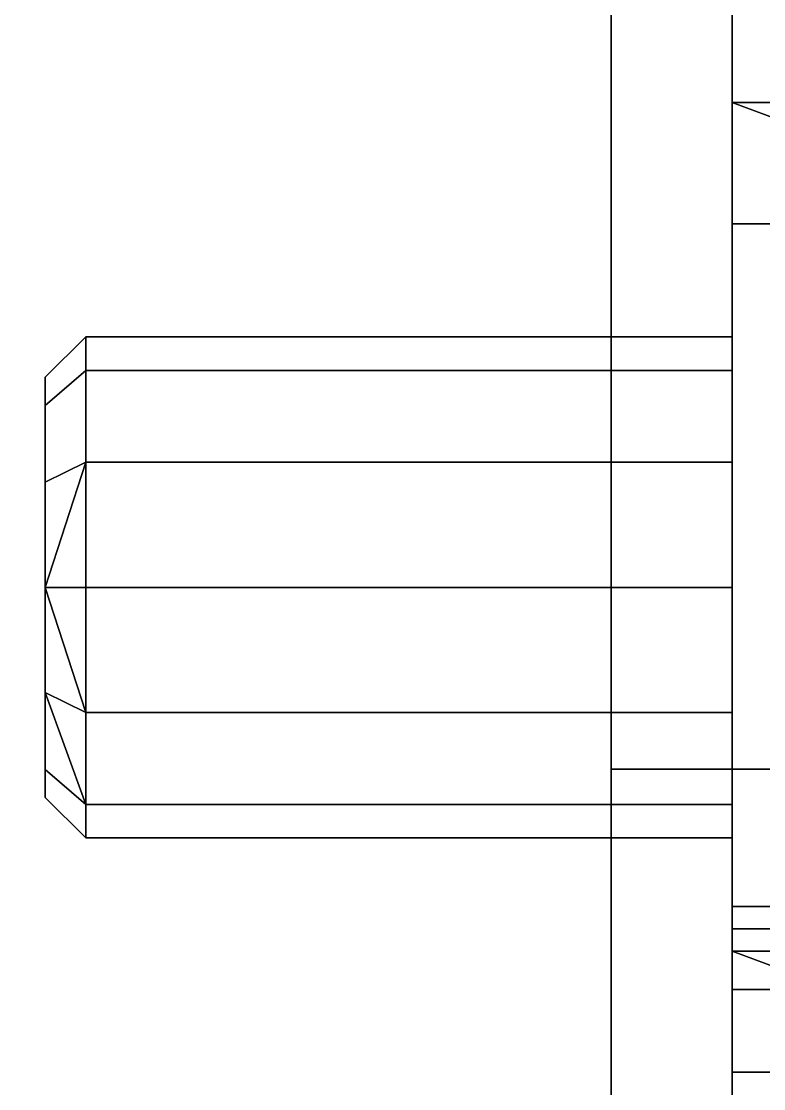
# Model space of a CAD drawing. Extents: x -80 to 2901, y -3352 to 80.
# Drawn here: x 1025.7 to 1034.89, y -529.95 to -516.75 of the extents above; entities that cross this region are included whole.
import ezdxf

# ---------------------------------------------------------------- set-up
doc = ezdxf.new("R2010")
doc.units = 0

# ---------------------------------------------------------------- blocks, each defined once
blk = doc.blocks.new('cocina Juan v2.bajo pileta 2p gola 72x18.Suelo1', base_point=(0, 18))
at = {"layer": 'Blanco', "color": 0}
for points in [[(0, 18), (0, 575), (800, 575), (800, 18)], [(0, 18, 18), (0, 575, 18), (800, 575, 18), (800, 18, 18)]]:
    blk.add_3dface(points, dxfattribs=at)
blk = doc.blocks.new('cocina Juan v2.bajo pileta 2p gola 72x18.Suelo')
at = {"layer": 'Blanco'}
blk.add_blockref('cocina Juan v2.bajo pileta 2p gola 72x18.Suelo1', (0, 18), dxfattribs=at)
blk = doc.blocks.new('cocina Juan v2.bajo pileta 2p gola 72x18.Lateral Izquierdo1', base_point=(0, 36, 778))
at = {"layer": 'Blanco', "color": 0}
blk.add_3dface([(18, 575, 18), (18, 18, 18), (0, 18, 18), (0, 575, 18)], dxfattribs=at)
at = {"layer": 'blanco', "color": 0}
blk.add_3dface([(0, 36, 850), (0, 575, 850), (18, 575, 850), (18, 36, 850)], dxfattribs=at)
at = {"layer": 'Blanco', "color": 0}
for points, invisible_edges in [([(18, 575, 18), (18, 36, 850), (18, 36, 778), (18, 575, 18)], 13), ([(18, 575, 18), (18, 36, 778), (18, 18, 18), (18, 575, 18)], 11), ([(18, 575, 850), (18, 36, 850), (18, 575, 18), (18, 575, 850)], 10)]:
    blk.add_3dface(points, dxfattribs=dict(at, invisible_edges=invisible_edges))
blk = doc.blocks.new('cocina Juan v2.bajo pileta 2p gola 72x18.Lateral Izquierdo2', base_point=(19.5, 60.75, 715.5))
at = {"layer": 'ACCESSORY', "color": 0, "invisible_edges": 8}
for points in [[(19.5, 63.75, 712.5), (19.5, 56.25, 709.1), (19.5, 60.75, 715.5), (19.5, 63.75, 712.5)], [(19.5, 63.348, 714), (19.5, 63.75, 712.5), (19.5, 60.75, 715.5), (19.5, 63.348, 714)], [(19.5, 63.75, 712.5), (19.5, 57.8, 708.685), (19.5, 56.25, 709.1), (19.5, 63.75, 712.5)], [(19.5, 63.75, 712.5), (19.5, 63.75, 698.5), (19.5, 56.25, 702.9), (19.5, 63.75, 712.5)], [(19.5, 63.75, 712.5), (19.5, 58.935, 707.55), (19.5, 57.8, 708.685), (19.5, 63.75, 712.5)], [(19.5, 63.75, 712.5), (19.5, 59.35, 706), (19.5, 58.935, 707.55), (19.5, 63.75, 712.5)], [(19.5, 63.75, 712.5), (19.5, 58.935, 704.45), (19.5, 59.35, 706), (19.5, 63.75, 712.5)], [(19.5, 63.75, 698.5), (19.5, 52.025, 693.025), (19.5, 56.25, 702.9), (19.5, 63.75, 698.5)], [(19.5, 52.025, 693.025), (19.5, 63.75, 698.5), (19.5, 52.3, 692), (19.5, 52.025, 693.025)], [(19.5, 52.3, 692), (19.5, 63.75, 698.5), (19.5, 63.75, 681.5), (19.5, 52.3, 692)], [(19.5, 52.3, 692), (19.5, 63.75, 681.5), (19.5, 52.3, 688), (19.5, 52.3, 692)], [(19.5, 52.025, 686.975), (19.5, 52.3, 688), (19.5, 63.75, 681.5), (19.5, 52.025, 686.975)], [(19.5, 56.25, 677.1), (19.5, 52.025, 686.975), (19.5, 63.75, 681.5), (19.5, 56.25, 677.1)], [(19.5, 57.8, 676.685), (19.5, 56.25, 677.1), (19.5, 63.75, 681.5), (19.5, 57.8, 676.685)], [(19.5, 58.935, 675.55), (19.5, 57.8, 676.685), (19.5, 63.75, 681.5), (19.5, 58.935, 675.55)], [(19.5, 59.35, 674), (19.5, 58.935, 675.55), (19.5, 63.75, 681.5), (19.5, 59.35, 674)], [(19.5, 63.75, 667.5), (19.5, 59.35, 674), (19.5, 63.75, 681.5), (19.5, 63.75, 667.5)], [(19.5, 59.35, 674), (19.5, 63.75, 667.5), (19.5, 58.935, 672.45), (19.5, 59.35, 674)], [(19.5, 57.8, 671.315), (19.5, 58.935, 672.45), (19.5, 63.75, 667.5), (19.5, 57.8, 671.315)], [(19.5, 60.75, 664.5), (19.5, 57.8, 671.315), (19.5, 63.75, 667.5), (19.5, 60.75, 664.5)], [(19.5, 63.75, 667.5), (19.5, 63.348, 666), (19.5, 60.75, 664.5), (19.5, 63.75, 667.5)], [(19.5, 62.25, 715.098), (19.5, 63.348, 714), (19.5, 60.75, 715.5), (19.5, 62.25, 715.098)], [(19.5, 63.348, 666), (19.5, 62.25, 664.902), (19.5, 60.75, 664.5), (19.5, 63.348, 666)], [(19.5, 60.75, 715.5), (23.5, 60.75, 715.5), (19.5, 62.25, 715.098), (19.5, 60.75, 715.5)], [(23.5, 62.25, 715.098), (19.5, 62.25, 715.098), (23.5, 60.75, 715.5), (23.5, 62.25, 715.098)], [(19.5, 60.75, 715.5), (19.5, 56.25, 709.1), (19.5, 51.75, 715.5), (19.5, 60.75, 715.5)], [(19.5, 56.25, 670.9), (19.5, 57.8, 671.315), (19.5, 60.75, 664.5), (19.5, 56.25, 670.9)], [(19.5, 51.75, 664.5), (19.5, 56.25, 670.9), (19.5, 60.75, 664.5), (19.5, 51.75, 664.5)], [(11, 58.502, 707.3), (11, 58.85, 706), (11, 53.65, 706), (11, 58.502, 707.3)], [(11, 53.65, 706), (11, 58.85, 706), (11, 53.998, 704.7), (11, 53.65, 706)], [(11, 58.502, 704.7), (11, 53.998, 704.7), (11, 58.85, 706), (11, 58.502, 704.7)], [(11, 58.502, 675.3), (11, 58.85, 674), (11, 53.65, 674), (11, 58.502, 675.3)], [(11, 53.65, 674), (11, 58.85, 674), (11, 53.998, 672.7), (11, 53.65, 674)], [(11, 58.502, 672.7), (11, 53.998, 672.7), (11, 58.85, 674), (11, 58.502, 672.7)], [(11, 58.502, 707.3), (11, 53.998, 707.3), (11, 57.55, 708.252), (11, 58.502, 707.3)], [(11, 53.998, 707.3), (11, 58.502, 707.3), (11, 53.65, 706), (11, 53.998, 707.3)], [(11, 54.95, 703.748), (11, 53.998, 704.7), (11, 58.502, 704.7), (11, 54.95, 703.748)], [(11, 57.55, 703.748), (11, 54.95, 703.748), (11, 58.502, 704.7), (11, 57.55, 703.748)], [(11, 58.502, 675.3), (11, 53.998, 675.3), (11, 57.55, 676.252), (11, 58.502, 675.3)], [(11, 53.998, 675.3), (11, 58.502, 675.3), (11, 53.65, 674), (11, 53.998, 675.3)], [(11, 54.95, 671.748), (11, 53.998, 672.7), (11, 58.502, 672.7), (11, 54.95, 671.748)], [(11, 57.55, 671.748), (11, 54.95, 671.748), (11, 58.502, 672.7), (11, 57.55, 671.748)], [(11, 57.55, 671.748), (11.5, 57.8, 671.315), (11, 56.25, 671.4), (11, 57.55, 671.748)], [(11.5, 57.8, 671.315), (11.5, 56.25, 670.9), (11, 56.25, 671.4), (11.5, 57.8, 671.315)], [(11, 56.25, 708.6), (11, 57.55, 708.252), (11, 54.95, 708.252), (11, 56.25, 708.6)], [(11, 54.95, 708.252), (11, 57.55, 708.252), (11, 53.998, 707.3), (11, 54.95, 708.252)], [(11, 57.55, 703.748), (11, 56.25, 703.4), (11, 54.95, 703.748), (11, 57.55, 703.748)], [(11, 56.25, 676.6), (11, 57.55, 676.252), (11, 54.95, 676.252), (11, 56.25, 676.6)], [(11, 54.95, 676.252), (11, 57.55, 676.252), (11, 53.998, 675.3), (11, 54.95, 676.252)], [(11, 57.55, 671.748), (11, 56.25, 671.4), (11, 54.95, 671.748), (11, 57.55, 671.748)], [(11.5, 56.25, 709.1), (11, 56.25, 708.6), (11.5, 54.7, 708.685), (11.5, 56.25, 709.1)], [(11, 54.95, 708.252), (11.5, 54.7, 708.685), (11, 56.25, 708.6), (11, 54.95, 708.252)], [(19.5, 54.7, 708.685), (19.5, 51.75, 715.5), (19.5, 56.25, 709.1), (19.5, 54.7, 708.685)], [(19.5, 56.25, 702.9), (19.5, 51.275, 693.775), (19.5, 54.7, 703.315), (19.5, 56.25, 702.9)], [(19.5, 52.025, 693.025), (19.5, 51.275, 693.775), (19.5, 56.25, 702.9), (19.5, 52.025, 693.025)], [(19.5, 51.275, 686.225), (19.5, 52.025, 686.975), (19.5, 56.25, 677.1), (19.5, 51.275, 686.225)], [(19.5, 54.7, 676.685), (19.5, 51.275, 686.225), (19.5, 56.25, 677.1), (19.5, 54.7, 676.685)], [(19.5, 56.25, 670.9), (19.5, 51.75, 664.5), (19.5, 54.7, 671.315), (19.5, 56.25, 670.9)], [(11, 54.95, 708.252), (11.5, 53.565, 707.55), (11.5, 54.7, 708.685), (11, 54.95, 708.252)], [(11, 54.95, 708.252), (11, 53.998, 707.3), (11.5, 53.565, 707.55), (11, 54.95, 708.252)], [(19.5, 50.25, 715.098), (19.5, 51.75, 715.5), (19.5, 54.7, 708.685), (19.5, 50.25, 715.098)], [(19.5, 49.152, 714), (19.5, 50.25, 715.098), (19.5, 54.7, 708.685), (19.5, 49.152, 714)], [(19.5, 49.152, 714), (19.5, 54.7, 708.685), (19.5, 48.75, 712.5), (19.5, 49.152, 714)], [(19.5, 54.7, 708.685), (19.5, 53.565, 707.55), (19.5, 48.75, 712.5), (19.5, 54.7, 708.685)], [(19.5, 53.565, 704.45), (19.5, 54.7, 703.315), (19.5, 48.75, 698.5), (19.5, 53.565, 704.45)], [(19.5, 48.75, 698.5), (19.5, 54.7, 703.315), (19.5, 51.275, 693.775), (19.5, 48.75, 698.5)], [(19.5, 51.275, 686.225), (19.5, 54.7, 676.685), (19.5, 48.75, 681.5), (19.5, 51.275, 686.225)], [(19.5, 54.7, 676.685), (19.5, 53.565, 675.55), (19.5, 48.75, 681.5), (19.5, 54.7, 676.685)], [(19.5, 53.565, 672.45), (19.5, 54.7, 671.315), (19.5, 48.75, 667.5), (19.5, 53.565, 672.45)], [(19.5, 48.75, 667.5), (19.5, 54.7, 671.315), (19.5, 51.75, 664.5), (19.5, 48.75, 667.5)], [(19.5, 53.565, 707.55), (19.5, 53.15, 706), (19.5, 48.75, 712.5), (19.5, 53.565, 707.55)], [(19.5, 53.15, 706), (19.5, 53.565, 704.45), (19.5, 48.75, 698.5), (19.5, 53.15, 706)], [(19.5, 48.75, 681.5), (19.5, 53.565, 675.55), (19.5, 53.15, 674), (19.5, 48.75, 681.5)], [(19.5, 53.15, 674), (19.5, 53.565, 672.45), (19.5, 48.75, 667.5), (19.5, 53.15, 674)], [(19.5, 48.75, 712.5), (19.5, 53.15, 706), (19.5, 48.75, 698.5), (19.5, 48.75, 712.5)], [(19.5, 48.75, 681.5), (19.5, 53.15, 674), (19.5, 48.75, 667.5), (19.5, 48.75, 681.5)], [(23.5, 51.75, 715.5), (19.5, 51.75, 715.5), (23.5, 50.25, 715.098), (23.5, 51.75, 715.5)], [(19.5, 51.75, 715.5), (19.5, 50.25, 715.098), (23.5, 50.25, 715.098), (19.5, 51.75, 715.5)], [(19.5, 49.152, 666), (19.5, 48.75, 667.5), (19.5, 51.75, 664.5), (19.5, 49.152, 666)], [(19.5, 50.25, 664.902), (19.5, 49.152, 666), (19.5, 51.75, 664.5), (19.5, 50.25, 664.902)], [(19.5, 50.25, 694.05), (19.5, 48.75, 698.5), (19.5, 51.275, 693.775), (19.5, 50.25, 694.05)], [(19.5, 51.275, 686.225), (19.5, 48.75, 681.5), (19.5, 50.25, 685.95), (19.5, 51.275, 686.225)], [(19.5, 50.25, 694.05), (19.5, 49.225, 693.775), (19.5, 48.75, 698.5), (19.5, 50.25, 694.05)], [(19.5, 50.25, 685.95), (19.5, 48.75, 681.5), (19.5, 49.225, 686.225), (19.5, 50.25, 685.95)]]:
    blk.add_3dface(points, dxfattribs=at)
at = {"layer": 'ACCESSORY', "color": 0}
for points in [[(19.5, 57.8, 703.315), (19.5, 58.935, 704.45), (19.5, 63.75, 712.5), (19.5, 56.25, 702.9)], [(19.5, 63.348, 714), (19.5, 62.25, 715.098), (23.5, 62.25, 715.098), (23.5, 63.348, 714)], [(19.5, 62.25, 664.902), (19.5, 63.348, 666), (23.5, 63.348, 666), (23.5, 62.25, 664.902)], [(19.5, 60.75, 664.5), (19.5, 62.25, 664.902), (23.5, 62.25, 664.902), (23.5, 60.75, 664.5)], [(19.5, 51.75, 715.5), (23.5, 51.75, 715.5), (23.5, 60.75, 715.5), (19.5, 60.75, 715.5)], [(23.5, 51.75, 664.5), (19.5, 51.75, 664.5), (19.5, 60.75, 664.5), (23.5, 60.75, 664.5)], [(11.5, 58.935, 707.55), (11.5, 59.35, 706), (11, 58.85, 706), (11, 58.502, 707.3)], [(11.5, 59.35, 706), (11.5, 58.935, 704.45), (11, 58.502, 704.7), (11, 58.85, 706)], [(11.5, 58.935, 675.55), (11.5, 59.35, 674), (11, 58.85, 674), (11, 58.502, 675.3)], [(11.5, 59.35, 674), (11.5, 58.935, 672.45), (11, 58.502, 672.7), (11, 58.85, 674)], [(11.5, 59.35, 706), (11.5, 58.935, 707.55), (19.5, 58.935, 707.55), (19.5, 59.35, 706)], [(11.5, 58.935, 704.45), (11.5, 59.35, 706), (19.5, 59.35, 706), (19.5, 58.935, 704.45)], [(11.5, 59.35, 674), (11.5, 58.935, 675.55), (19.5, 58.935, 675.55), (19.5, 59.35, 674)], [(11.5, 58.935, 672.45), (11.5, 59.35, 674), (19.5, 59.35, 674), (19.5, 58.935, 672.45)], [(11.5, 57.8, 708.685), (11.5, 58.935, 707.55), (11, 58.502, 707.3), (11, 57.55, 708.252)], [(11.5, 58.935, 704.45), (11.5, 57.8, 703.315), (11, 57.55, 703.748), (11, 58.502, 704.7)], [(11.5, 57.8, 676.685), (11.5, 58.935, 675.55), (11, 58.502, 675.3), (11, 57.55, 676.252)], [(11.5, 58.935, 672.45), (11.5, 57.8, 671.315), (11, 57.55, 671.748), (11, 58.502, 672.7)], [(11.5, 58.935, 707.55), (11.5, 57.8, 708.685), (19.5, 57.8, 708.685), (19.5, 58.935, 707.55)], [(11.5, 57.8, 703.315), (11.5, 58.935, 704.45), (19.5, 58.935, 704.45), (19.5, 57.8, 703.315)], [(11.5, 58.935, 675.55), (11.5, 57.8, 676.685), (19.5, 57.8, 676.685), (19.5, 58.935, 675.55)], [(11.5, 57.8, 671.315), (11.5, 58.935, 672.45), (19.5, 58.935, 672.45), (19.5, 57.8, 671.315)], [(11.5, 56.25, 709.1), (11.5, 57.8, 708.685), (11, 57.55, 708.252), (11, 56.25, 708.6)], [(11.5, 57.8, 703.315), (11.5, 56.25, 702.9), (11, 56.25, 703.4), (11, 57.55, 703.748)], [(11.5, 56.25, 677.1), (11.5, 57.8, 676.685), (11, 57.55, 676.252), (11, 56.25, 676.6)], [(11.5, 57.8, 708.685), (11.5, 56.25, 709.1), (19.5, 56.25, 709.1), (19.5, 57.8, 708.685)], [(11.5, 56.25, 702.9), (11.5, 57.8, 703.315), (19.5, 57.8, 703.315), (19.5, 56.25, 702.9)], [(11.5, 57.8, 676.685), (11.5, 56.25, 677.1), (19.5, 56.25, 677.1), (19.5, 57.8, 676.685)], [(11.5, 56.25, 670.9), (11.5, 57.8, 671.315), (19.5, 57.8, 671.315), (19.5, 56.25, 670.9)], [(11, 54.95, 703.748), (11, 56.25, 703.4), (11.5, 56.25, 702.9), (11.5, 54.7, 703.315)], [(11, 56.25, 676.6), (11, 54.95, 676.252), (11.5, 54.7, 676.685), (11.5, 56.25, 677.1)], [(11, 54.95, 671.748), (11, 56.25, 671.4), (11.5, 56.25, 670.9), (11.5, 54.7, 671.315)], [(11.5, 56.25, 709.1), (11.5, 54.7, 708.685), (19.5, 54.7, 708.685), (19.5, 56.25, 709.1)], [(11.5, 54.7, 703.315), (11.5, 56.25, 702.9), (19.5, 56.25, 702.9), (19.5, 54.7, 703.315)], [(11.5, 56.25, 677.1), (11.5, 54.7, 676.685), (19.5, 54.7, 676.685), (19.5, 56.25, 677.1)], [(11.5, 54.7, 671.315), (11.5, 56.25, 670.9), (19.5, 56.25, 670.9), (19.5, 54.7, 671.315)], [(11, 53.998, 704.7), (11, 54.95, 703.748), (11.5, 54.7, 703.315), (11.5, 53.565, 704.45)], [(11, 54.95, 676.252), (11, 53.998, 675.3), (11.5, 53.565, 675.55), (11.5, 54.7, 676.685)], [(11, 53.998, 672.7), (11, 54.95, 671.748), (11.5, 54.7, 671.315), (11.5, 53.565, 672.45)], [(11.5, 54.7, 708.685), (11.5, 53.565, 707.55), (19.5, 53.565, 707.55), (19.5, 54.7, 708.685)], [(11.5, 53.565, 704.45), (11.5, 54.7, 703.315), (19.5, 54.7, 703.315), (19.5, 53.565, 704.45)], [(11.5, 54.7, 676.685), (11.5, 53.565, 675.55), (19.5, 53.565, 675.55), (19.5, 54.7, 676.685)], [(11.5, 53.565, 672.45), (11.5, 54.7, 671.315), (19.5, 54.7, 671.315), (19.5, 53.565, 672.45)], [(11, 53.998, 707.3), (11, 53.65, 706), (11.5, 53.15, 706), (11.5, 53.565, 707.55)], [(11, 53.65, 706), (11, 53.998, 704.7), (11.5, 53.565, 704.45), (11.5, 53.15, 706)], [(11, 53.998, 675.3), (11, 53.65, 674), (11.5, 53.15, 674), (11.5, 53.565, 675.55)], [(11, 53.65, 674), (11, 53.998, 672.7), (11.5, 53.565, 672.45), (11.5, 53.15, 674)], [(11.5, 53.565, 707.55), (11.5, 53.15, 706), (19.5, 53.15, 706), (19.5, 53.565, 707.55)], [(11.5, 53.15, 706), (11.5, 53.565, 704.45), (19.5, 53.565, 704.45), (19.5, 53.15, 706)], [(11.5, 53.565, 675.55), (11.5, 53.15, 674), (19.5, 53.15, 674), (19.5, 53.565, 675.55)], [(11.5, 53.15, 674), (11.5, 53.565, 672.45), (19.5, 53.565, 672.45), (19.5, 53.15, 674)], [(19.5, 52.025, 693.025), (19.5, 52.3, 692), (25.034, 52.3, 692), (25.034, 52.025, 693.025)], [(19.5, 52.3, 692), (19.5, 52.3, 688), (25.034, 52.3, 688), (25.034, 52.3, 692)], [(25.034, 52.3, 688), (19.5, 52.3, 688), (19.5, 52.025, 686.975), (25.034, 52.025, 686.975)], [(19.5, 51.275, 693.775), (19.5, 52.025, 693.025), (25.034, 52.025, 693.025), (25.034, 51.275, 693.775)], [(25.034, 52.025, 686.975), (19.5, 52.025, 686.975), (19.5, 51.275, 686.225), (25.034, 51.275, 686.225)], [(19.5, 50.25, 664.902), (19.5, 51.75, 664.5), (23.5, 51.75, 664.5), (23.5, 50.25, 664.902)], [(19.5, 50.25, 694.05), (19.5, 51.275, 693.775), (25.034, 51.275, 693.775), (25.034, 50.25, 694.05)], [(25.034, 51.275, 686.225), (19.5, 51.275, 686.225), (19.5, 50.25, 685.95), (25.034, 50.25, 685.95)], [(19.5, 50.25, 715.098), (19.5, 49.152, 714), (23.5, 49.152, 714), (23.5, 50.25, 715.098)], [(19.5, 49.225, 693.775), (19.5, 50.25, 694.05), (25.034, 50.25, 694.05), (25.034, 49.225, 693.775)], [(25.034, 50.25, 685.95), (19.5, 50.25, 685.95), (19.5, 49.225, 686.225), (25.034, 49.225, 686.225)], [(19.5, 49.152, 666), (19.5, 50.25, 664.902), (23.5, 50.25, 664.902), (23.5, 49.152, 666)]]:
    blk.add_3dface(points, dxfattribs=at)
blk = doc.blocks.new('cocina Juan v2.bajo pileta 2p gola 72x18.Lateral Izquierdo3', base_point=(19.5, 60.75, 145.5))
at = {"layer": 'ACCESSORY', "color": 0, "invisible_edges": 8}
for points in [[(19.5, 63.75, 142.5), (19.5, 56.25, 139.1), (19.5, 60.75, 145.5), (19.5, 63.75, 142.5)], [(19.5, 63.348, 144), (19.5, 63.75, 142.5), (19.5, 60.75, 145.5), (19.5, 63.348, 144)], [(19.5, 63.75, 142.5), (19.5, 57.8, 138.685), (19.5, 56.25, 139.1), (19.5, 63.75, 142.5)], [(19.5, 63.75, 142.5), (19.5, 63.75, 128.5), (19.5, 56.25, 132.9), (19.5, 63.75, 142.5)], [(19.5, 63.75, 142.5), (19.5, 58.935, 137.55), (19.5, 57.8, 138.685), (19.5, 63.75, 142.5)], [(19.5, 63.75, 142.5), (19.5, 59.35, 136), (19.5, 58.935, 137.55), (19.5, 63.75, 142.5)], [(19.5, 63.75, 142.5), (19.5, 58.935, 134.45), (19.5, 59.35, 136), (19.5, 63.75, 142.5)], [(19.5, 63.75, 128.5), (19.5, 52.025, 123.025), (19.5, 56.25, 132.9), (19.5, 63.75, 128.5)], [(19.5, 52.025, 123.025), (19.5, 63.75, 128.5), (19.5, 52.3, 122), (19.5, 52.025, 123.025)], [(19.5, 52.3, 122), (19.5, 63.75, 128.5), (19.5, 63.75, 111.5), (19.5, 52.3, 122)], [(19.5, 52.3, 122), (19.5, 63.75, 111.5), (19.5, 52.3, 118), (19.5, 52.3, 122)], [(19.5, 52.025, 116.975), (19.5, 52.3, 118), (19.5, 63.75, 111.5), (19.5, 52.025, 116.975)], [(19.5, 56.25, 107.1), (19.5, 52.025, 116.975), (19.5, 63.75, 111.5), (19.5, 56.25, 107.1)], [(19.5, 57.8, 106.685), (19.5, 56.25, 107.1), (19.5, 63.75, 111.5), (19.5, 57.8, 106.685)], [(19.5, 58.935, 105.55), (19.5, 57.8, 106.685), (19.5, 63.75, 111.5), (19.5, 58.935, 105.55)], [(19.5, 59.35, 104), (19.5, 58.935, 105.55), (19.5, 63.75, 111.5), (19.5, 59.35, 104)], [(19.5, 63.75, 97.5), (19.5, 59.35, 104), (19.5, 63.75, 111.5), (19.5, 63.75, 97.5)], [(19.5, 59.35, 104), (19.5, 63.75, 97.5), (19.5, 58.935, 102.45), (19.5, 59.35, 104)], [(19.5, 57.8, 101.315), (19.5, 58.935, 102.45), (19.5, 63.75, 97.5), (19.5, 57.8, 101.315)], [(19.5, 60.75, 94.5), (19.5, 57.8, 101.315), (19.5, 63.75, 97.5), (19.5, 60.75, 94.5)], [(19.5, 63.75, 97.5), (19.5, 63.348, 96), (19.5, 60.75, 94.5), (19.5, 63.75, 97.5)], [(19.5, 62.25, 145.098), (19.5, 63.348, 144), (19.5, 60.75, 145.5), (19.5, 62.25, 145.098)], [(19.5, 63.348, 96), (19.5, 62.25, 94.902), (19.5, 60.75, 94.5), (19.5, 63.348, 96)], [(19.5, 60.75, 145.5), (23.5, 60.75, 145.5), (19.5, 62.25, 145.098), (19.5, 60.75, 145.5)], [(23.5, 62.25, 145.098), (19.5, 62.25, 145.098), (23.5, 60.75, 145.5), (23.5, 62.25, 145.098)], [(19.5, 60.75, 145.5), (19.5, 56.25, 139.1), (19.5, 51.75, 145.5), (19.5, 60.75, 145.5)], [(19.5, 56.25, 100.9), (19.5, 57.8, 101.315), (19.5, 60.75, 94.5), (19.5, 56.25, 100.9)], [(19.5, 51.75, 94.5), (19.5, 56.25, 100.9), (19.5, 60.75, 94.5), (19.5, 51.75, 94.5)], [(11, 58.502, 137.3), (11, 58.85, 136), (11, 53.65, 136), (11, 58.502, 137.3)], [(11, 53.65, 136), (11, 58.85, 136), (11, 53.998, 134.7), (11, 53.65, 136)], [(11, 58.502, 134.7), (11, 53.998, 134.7), (11, 58.85, 136), (11, 58.502, 134.7)], [(11, 58.502, 105.3), (11, 58.85, 104), (11, 53.65, 104), (11, 58.502, 105.3)], [(11, 53.65, 104), (11, 58.85, 104), (11, 53.998, 102.7), (11, 53.65, 104)], [(11, 58.502, 102.7), (11, 53.998, 102.7), (11, 58.85, 104), (11, 58.502, 102.7)], [(11, 58.502, 137.3), (11, 53.998, 137.3), (11, 57.55, 138.252), (11, 58.502, 137.3)], [(11, 53.998, 137.3), (11, 58.502, 137.3), (11, 53.65, 136), (11, 53.998, 137.3)], [(11, 54.95, 133.748), (11, 53.998, 134.7), (11, 58.502, 134.7), (11, 54.95, 133.748)], [(11, 57.55, 133.748), (11, 54.95, 133.748), (11, 58.502, 134.7), (11, 57.55, 133.748)], [(11, 58.502, 105.3), (11, 53.998, 105.3), (11, 57.55, 106.252), (11, 58.502, 105.3)], [(11, 53.998, 105.3), (11, 58.502, 105.3), (11, 53.65, 104), (11, 53.998, 105.3)], [(11, 54.95, 101.748), (11, 53.998, 102.7), (11, 58.502, 102.7), (11, 54.95, 101.748)], [(11, 57.55, 101.748), (11, 54.95, 101.748), (11, 58.502, 102.7), (11, 57.55, 101.748)], [(11, 57.55, 101.748), (11.5, 57.8, 101.315), (11, 56.25, 101.4), (11, 57.55, 101.748)], [(11.5, 57.8, 101.315), (11.5, 56.25, 100.9), (11, 56.25, 101.4), (11.5, 57.8, 101.315)], [(11, 56.25, 138.6), (11, 57.55, 138.252), (11, 54.95, 138.252), (11, 56.25, 138.6)], [(11, 54.95, 138.252), (11, 57.55, 138.252), (11, 53.998, 137.3), (11, 54.95, 138.252)], [(11, 57.55, 133.748), (11, 56.25, 133.4), (11, 54.95, 133.748), (11, 57.55, 133.748)], [(11, 56.25, 106.6), (11, 57.55, 106.252), (11, 54.95, 106.252), (11, 56.25, 106.6)], [(11, 54.95, 106.252), (11, 57.55, 106.252), (11, 53.998, 105.3), (11, 54.95, 106.252)], [(11, 57.55, 101.748), (11, 56.25, 101.4), (11, 54.95, 101.748), (11, 57.55, 101.748)], [(11.5, 56.25, 139.1), (11, 56.25, 138.6), (11.5, 54.7, 138.685), (11.5, 56.25, 139.1)], [(11, 54.95, 138.252), (11.5, 54.7, 138.685), (11, 56.25, 138.6), (11, 54.95, 138.252)], [(19.5, 54.7, 138.685), (19.5, 51.75, 145.5), (19.5, 56.25, 139.1), (19.5, 54.7, 138.685)], [(19.5, 56.25, 132.9), (19.5, 51.275, 123.775), (19.5, 54.7, 133.315), (19.5, 56.25, 132.9)], [(19.5, 52.025, 123.025), (19.5, 51.275, 123.775), (19.5, 56.25, 132.9), (19.5, 52.025, 123.025)], [(19.5, 51.275, 116.225), (19.5, 52.025, 116.975), (19.5, 56.25, 107.1), (19.5, 51.275, 116.225)], [(19.5, 54.7, 106.685), (19.5, 51.275, 116.225), (19.5, 56.25, 107.1), (19.5, 54.7, 106.685)], [(19.5, 56.25, 100.9), (19.5, 51.75, 94.5), (19.5, 54.7, 101.315), (19.5, 56.25, 100.9)], [(11, 54.95, 138.252), (11.5, 53.565, 137.55), (11.5, 54.7, 138.685), (11, 54.95, 138.252)], [(11, 54.95, 138.252), (11, 53.998, 137.3), (11.5, 53.565, 137.55), (11, 54.95, 138.252)], [(19.5, 50.25, 145.098), (19.5, 51.75, 145.5), (19.5, 54.7, 138.685), (19.5, 50.25, 145.098)], [(19.5, 49.152, 144), (19.5, 50.25, 145.098), (19.5, 54.7, 138.685), (19.5, 49.152, 144)], [(19.5, 49.152, 144), (19.5, 54.7, 138.685), (19.5, 48.75, 142.5), (19.5, 49.152, 144)], [(19.5, 54.7, 138.685), (19.5, 53.565, 137.55), (19.5, 48.75, 142.5), (19.5, 54.7, 138.685)], [(19.5, 53.565, 134.45), (19.5, 54.7, 133.315), (19.5, 48.75, 128.5), (19.5, 53.565, 134.45)], [(19.5, 48.75, 128.5), (19.5, 54.7, 133.315), (19.5, 51.275, 123.775), (19.5, 48.75, 128.5)], [(19.5, 51.275, 116.225), (19.5, 54.7, 106.685), (19.5, 48.75, 111.5), (19.5, 51.275, 116.225)], [(19.5, 54.7, 106.685), (19.5, 53.565, 105.55), (19.5, 48.75, 111.5), (19.5, 54.7, 106.685)], [(19.5, 53.565, 102.45), (19.5, 54.7, 101.315), (19.5, 48.75, 97.5), (19.5, 53.565, 102.45)], [(19.5, 48.75, 97.5), (19.5, 54.7, 101.315), (19.5, 51.75, 94.5), (19.5, 48.75, 97.5)], [(19.5, 53.565, 137.55), (19.5, 53.15, 136), (19.5, 48.75, 142.5), (19.5, 53.565, 137.55)], [(19.5, 53.15, 136), (19.5, 53.565, 134.45), (19.5, 48.75, 128.5), (19.5, 53.15, 136)], [(19.5, 48.75, 111.5), (19.5, 53.565, 105.55), (19.5, 53.15, 104), (19.5, 48.75, 111.5)], [(19.5, 53.15, 104), (19.5, 53.565, 102.45), (19.5, 48.75, 97.5), (19.5, 53.15, 104)], [(19.5, 48.75, 142.5), (19.5, 53.15, 136), (19.5, 48.75, 128.5), (19.5, 48.75, 142.5)], [(19.5, 48.75, 111.5), (19.5, 53.15, 104), (19.5, 48.75, 97.5), (19.5, 48.75, 111.5)], [(23.5, 51.75, 145.5), (19.5, 51.75, 145.5), (23.5, 50.25, 145.098), (23.5, 51.75, 145.5)], [(19.5, 51.75, 145.5), (19.5, 50.25, 145.098), (23.5, 50.25, 145.098), (19.5, 51.75, 145.5)], [(19.5, 49.152, 96), (19.5, 48.75, 97.5), (19.5, 51.75, 94.5), (19.5, 49.152, 96)], [(19.5, 50.25, 94.902), (19.5, 49.152, 96), (19.5, 51.75, 94.5), (19.5, 50.25, 94.902)], [(19.5, 50.25, 124.05), (19.5, 48.75, 128.5), (19.5, 51.275, 123.775), (19.5, 50.25, 124.05)], [(19.5, 51.275, 116.225), (19.5, 48.75, 111.5), (19.5, 50.25, 115.95), (19.5, 51.275, 116.225)], [(19.5, 50.25, 124.05), (19.5, 49.225, 123.775), (19.5, 48.75, 128.5), (19.5, 50.25, 124.05)], [(19.5, 50.25, 115.95), (19.5, 48.75, 111.5), (19.5, 49.225, 116.225), (19.5, 50.25, 115.95)]]:
    blk.add_3dface(points, dxfattribs=at)
at = {"layer": 'ACCESSORY', "color": 0}
for points in [[(19.5, 57.8, 133.315), (19.5, 58.935, 134.45), (19.5, 63.75, 142.5), (19.5, 56.25, 132.9)], [(19.5, 63.348, 144), (19.5, 62.25, 145.098), (23.5, 62.25, 145.098), (23.5, 63.348, 144)], [(19.5, 62.25, 94.902), (19.5, 63.348, 96), (23.5, 63.348, 96), (23.5, 62.25, 94.902)], [(19.5, 60.75, 94.5), (19.5, 62.25, 94.902), (23.5, 62.25, 94.902), (23.5, 60.75, 94.5)], [(19.5, 51.75, 145.5), (23.5, 51.75, 145.5), (23.5, 60.75, 145.5), (19.5, 60.75, 145.5)], [(23.5, 51.75, 94.5), (19.5, 51.75, 94.5), (19.5, 60.75, 94.5), (23.5, 60.75, 94.5)], [(11.5, 58.935, 137.55), (11.5, 59.35, 136), (11, 58.85, 136), (11, 58.502, 137.3)], [(11.5, 59.35, 136), (11.5, 58.935, 134.45), (11, 58.502, 134.7), (11, 58.85, 136)], [(11.5, 58.935, 105.55), (11.5, 59.35, 104), (11, 58.85, 104), (11, 58.502, 105.3)], [(11.5, 59.35, 104), (11.5, 58.935, 102.45), (11, 58.502, 102.7), (11, 58.85, 104)], [(11.5, 59.35, 136), (11.5, 58.935, 137.55), (19.5, 58.935, 137.55), (19.5, 59.35, 136)], [(11.5, 58.935, 134.45), (11.5, 59.35, 136), (19.5, 59.35, 136), (19.5, 58.935, 134.45)], [(11.5, 59.35, 104), (11.5, 58.935, 105.55), (19.5, 58.935, 105.55), (19.5, 59.35, 104)], [(11.5, 58.935, 102.45), (11.5, 59.35, 104), (19.5, 59.35, 104), (19.5, 58.935, 102.45)], [(11.5, 57.8, 138.685), (11.5, 58.935, 137.55), (11, 58.502, 137.3), (11, 57.55, 138.252)], [(11.5, 58.935, 134.45), (11.5, 57.8, 133.315), (11, 57.55, 133.748), (11, 58.502, 134.7)], [(11.5, 57.8, 106.685), (11.5, 58.935, 105.55), (11, 58.502, 105.3), (11, 57.55, 106.252)], [(11.5, 58.935, 102.45), (11.5, 57.8, 101.315), (11, 57.55, 101.748), (11, 58.502, 102.7)], [(11.5, 58.935, 137.55), (11.5, 57.8, 138.685), (19.5, 57.8, 138.685), (19.5, 58.935, 137.55)], [(11.5, 57.8, 133.315), (11.5, 58.935, 134.45), (19.5, 58.935, 134.45), (19.5, 57.8, 133.315)], [(11.5, 58.935, 105.55), (11.5, 57.8, 106.685), (19.5, 57.8, 106.685), (19.5, 58.935, 105.55)], [(11.5, 57.8, 101.315), (11.5, 58.935, 102.45), (19.5, 58.935, 102.45), (19.5, 57.8, 101.315)], [(11.5, 56.25, 139.1), (11.5, 57.8, 138.685), (11, 57.55, 138.252), (11, 56.25, 138.6)], [(11.5, 57.8, 133.315), (11.5, 56.25, 132.9), (11, 56.25, 133.4), (11, 57.55, 133.748)], [(11.5, 56.25, 107.1), (11.5, 57.8, 106.685), (11, 57.55, 106.252), (11, 56.25, 106.6)], [(11.5, 57.8, 138.685), (11.5, 56.25, 139.1), (19.5, 56.25, 139.1), (19.5, 57.8, 138.685)], [(11.5, 56.25, 132.9), (11.5, 57.8, 133.315), (19.5, 57.8, 133.315), (19.5, 56.25, 132.9)], [(11.5, 57.8, 106.685), (11.5, 56.25, 107.1), (19.5, 56.25, 107.1), (19.5, 57.8, 106.685)], [(11.5, 56.25, 100.9), (11.5, 57.8, 101.315), (19.5, 57.8, 101.315), (19.5, 56.25, 100.9)], [(11, 54.95, 133.748), (11, 56.25, 133.4), (11.5, 56.25, 132.9), (11.5, 54.7, 133.315)], [(11, 56.25, 106.6), (11, 54.95, 106.252), (11.5, 54.7, 106.685), (11.5, 56.25, 107.1)], [(11, 54.95, 101.748), (11, 56.25, 101.4), (11.5, 56.25, 100.9), (11.5, 54.7, 101.315)], [(11.5, 56.25, 139.1), (11.5, 54.7, 138.685), (19.5, 54.7, 138.685), (19.5, 56.25, 139.1)], [(11.5, 54.7, 133.315), (11.5, 56.25, 132.9), (19.5, 56.25, 132.9), (19.5, 54.7, 133.315)], [(11.5, 56.25, 107.1), (11.5, 54.7, 106.685), (19.5, 54.7, 106.685), (19.5, 56.25, 107.1)], [(11.5, 54.7, 101.315), (11.5, 56.25, 100.9), (19.5, 56.25, 100.9), (19.5, 54.7, 101.315)], [(11, 53.998, 134.7), (11, 54.95, 133.748), (11.5, 54.7, 133.315), (11.5, 53.565, 134.45)], [(11, 54.95, 106.252), (11, 53.998, 105.3), (11.5, 53.565, 105.55), (11.5, 54.7, 106.685)], [(11, 53.998, 102.7), (11, 54.95, 101.748), (11.5, 54.7, 101.315), (11.5, 53.565, 102.45)], [(11.5, 54.7, 138.685), (11.5, 53.565, 137.55), (19.5, 53.565, 137.55), (19.5, 54.7, 138.685)], [(11.5, 53.565, 134.45), (11.5, 54.7, 133.315), (19.5, 54.7, 133.315), (19.5, 53.565, 134.45)], [(11.5, 54.7, 106.685), (11.5, 53.565, 105.55), (19.5, 53.565, 105.55), (19.5, 54.7, 106.685)], [(11.5, 53.565, 102.45), (11.5, 54.7, 101.315), (19.5, 54.7, 101.315), (19.5, 53.565, 102.45)], [(11, 53.998, 137.3), (11, 53.65, 136), (11.5, 53.15, 136), (11.5, 53.565, 137.55)], [(11, 53.65, 136), (11, 53.998, 134.7), (11.5, 53.565, 134.45), (11.5, 53.15, 136)], [(11, 53.998, 105.3), (11, 53.65, 104), (11.5, 53.15, 104), (11.5, 53.565, 105.55)], [(11, 53.65, 104), (11, 53.998, 102.7), (11.5, 53.565, 102.45), (11.5, 53.15, 104)], [(11.5, 53.565, 137.55), (11.5, 53.15, 136), (19.5, 53.15, 136), (19.5, 53.565, 137.55)], [(11.5, 53.15, 136), (11.5, 53.565, 134.45), (19.5, 53.565, 134.45), (19.5, 53.15, 136)], [(11.5, 53.565, 105.55), (11.5, 53.15, 104), (19.5, 53.15, 104), (19.5, 53.565, 105.55)], [(11.5, 53.15, 104), (11.5, 53.565, 102.45), (19.5, 53.565, 102.45), (19.5, 53.15, 104)], [(19.5, 52.025, 123.025), (19.5, 52.3, 122), (25.034, 52.3, 122), (25.034, 52.025, 123.025)], [(19.5, 52.3, 122), (19.5, 52.3, 118), (25.034, 52.3, 118), (25.034, 52.3, 122)], [(25.034, 52.3, 118), (19.5, 52.3, 118), (19.5, 52.025, 116.975), (25.034, 52.025, 116.975)], [(19.5, 51.275, 123.775), (19.5, 52.025, 123.025), (25.034, 52.025, 123.025), (25.034, 51.275, 123.775)], [(25.034, 52.025, 116.975), (19.5, 52.025, 116.975), (19.5, 51.275, 116.225), (25.034, 51.275, 116.225)], [(19.5, 50.25, 94.902), (19.5, 51.75, 94.5), (23.5, 51.75, 94.5), (23.5, 50.25, 94.902)], [(19.5, 50.25, 124.05), (19.5, 51.275, 123.775), (25.034, 51.275, 123.775), (25.034, 50.25, 124.05)], [(25.034, 51.275, 116.225), (19.5, 51.275, 116.225), (19.5, 50.25, 115.95), (25.034, 50.25, 115.95)], [(19.5, 50.25, 145.098), (19.5, 49.152, 144), (23.5, 49.152, 144), (23.5, 50.25, 145.098)], [(19.5, 49.225, 123.775), (19.5, 50.25, 124.05), (25.034, 50.25, 124.05), (25.034, 49.225, 123.775)], [(25.034, 50.25, 115.95), (19.5, 50.25, 115.95), (19.5, 49.225, 116.225), (25.034, 49.225, 116.225)], [(19.5, 49.152, 96), (19.5, 50.25, 94.902), (23.5, 50.25, 94.902), (23.5, 49.152, 96)]]:
    blk.add_3dface(points, dxfattribs=at)
blk = doc.blocks.new('cocina Juan v2.bajo pileta 2p gola 72x18.Lateral Izquierdo')
at = {"layer": 'Taladro', "extrusion": (-1, 0, 0)}
for centre in [(-55, 674.08, -18), (-55, 104.08, -18), (-55, 706.08, -18), (-55, 136.08, -18)]:
    blk.add_circle(centre, 2.6, dxfattribs=at)
for name, p in [('cocina Juan v2.bajo pileta 2p gola 72x18.Lateral Izquierdo2', (19.5, 60.75, 715.5)), ('cocina Juan v2.bajo pileta 2p gola 72x18.Lateral Izquierdo3', (19.5, 60.75, 145.5))]:
    blk.add_blockref(name, p)
at = {"layer": 'Blanco'}
blk.add_blockref('cocina Juan v2.bajo pileta 2p gola 72x18.Lateral Izquierdo1', (0, 36, 778), dxfattribs=at)
blk = doc.blocks.new('cocina Juan v2.bajo pileta 2p gola 72x18.CrossBar [2]1', base_point=(18, 36, 778))
at = {"layer": 'Blanco', "color": 0}
for points in [[(18, 54, 778), (18, 54, 850), (782, 54, 850), (782, 54, 778)], [(18, 36, 778), (18, 54, 778), (18, 54, 850), (18, 36, 850)], [(782, 36, 778), (782, 54, 778), (18, 54, 778), (18, 36, 778)]]:
    blk.add_3dface(points, dxfattribs=at)
at = {"layer": 'blanco', "color": 0}
blk.add_3dface([(18, 36, 850), (18, 54, 850), (782, 54, 850), (782, 36, 850)], dxfattribs=at)
blk = doc.blocks.new('cocina Juan v2.bajo pileta 2p gola 72x18.CrossBar [2]')
at = {"layer": 'Blanco'}
blk.add_blockref('cocina Juan v2.bajo pileta 2p gola 72x18.CrossBar [2]1', (18, 36, 778), dxfattribs=at)
blk = doc.blocks.new('cocina Juan v2.bajo pileta 2p gola 72x18')
at = {"layer": 'cocina Juan v2.bajo pileta 2p gola 72x18.CrossBar [2]'}
blk.add_blockref('cocina Juan v2.bajo pileta 2p gola 72x18.CrossBar [2]', (0, 0), dxfattribs=at)
at = {"layer": 'cocina Juan v2.bajo pileta 2p gola 72x18.Lateral Izquierdo'}
blk.add_blockref('cocina Juan v2.bajo pileta 2p gola 72x18.Lateral Izquierdo', (0, 0), dxfattribs=at)
at = {"layer": 'cocina Juan v2.bajo pileta 2p gola 72x18.Suelo'}
blk.add_blockref('cocina Juan v2.bajo pileta 2p gola 72x18.Suelo', (0, 0), dxfattribs=at)

msp = doc.modelspace()

# ---------------------------------------------------------------- block references
msp.add_blockref('cocina Juan v2.bajo pileta 2p gola 72x18', (1015, -580, 100))

doc.saveas('drawing.dxf')
